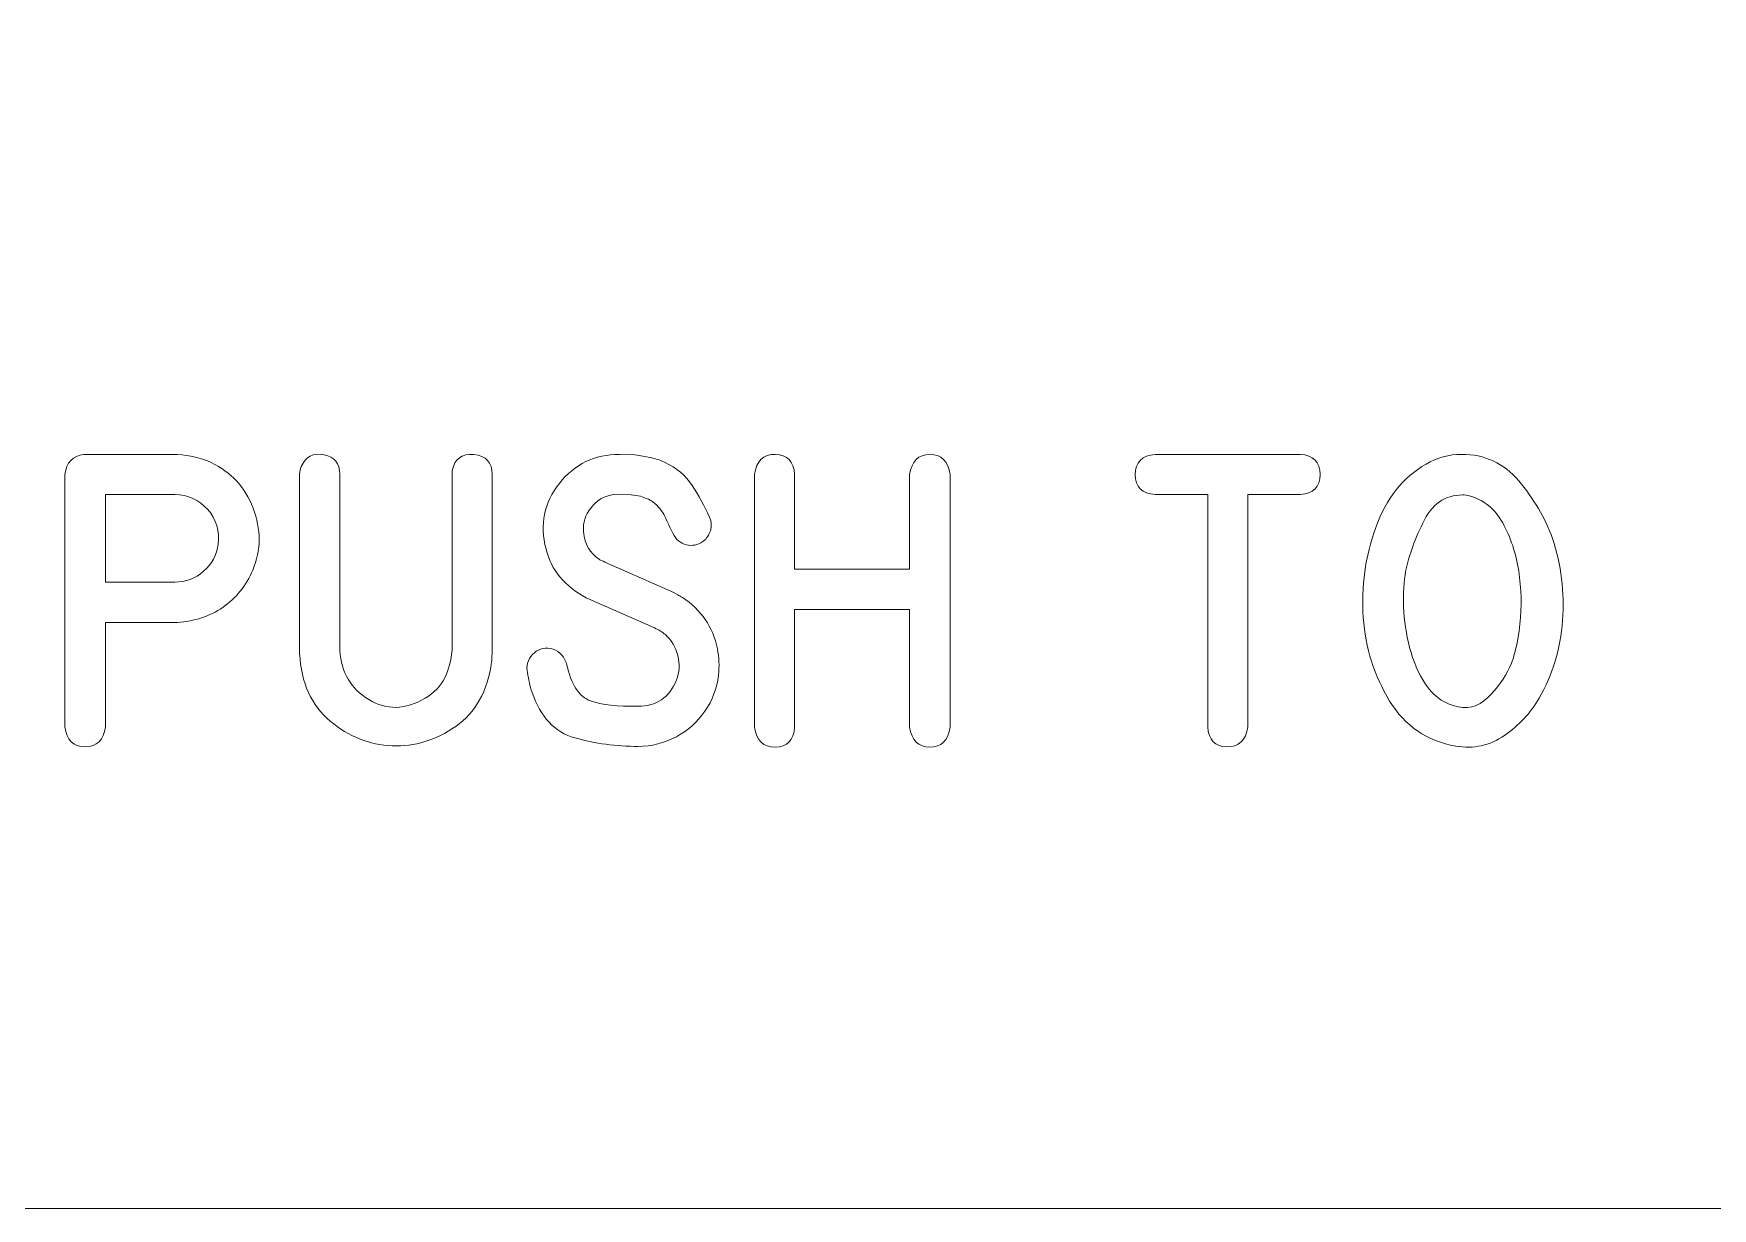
# Model space of a CAD drawing. Header units: millimetres. Extents: x -104 to 90, y -60 to 124.
# Drawn here: x -87.25 to -69.03, y 68.57 to 81.32 of the extents above; entities that cross this region are included whole.
import ezdxf

# ---------------------------------------------------------------- set-up
doc = ezdxf.new("R2010")
doc.units = ezdxf.units.MM
doc.header["$MEASUREMENT"] = 0
doc.layers.add('Cut', color=7, linetype='Continuous')
doc.layers.add('Engrave', color=7, linetype='Continuous')

msp = doc.modelspace()

# ---------------------------------------------------------------- linework, layer by layer
at = {"layer": 'Cut', "color": 250, "lineweight": 9}
msp.add_open_spline([(39.8308, 68.5664), (40.2289, 68.5666), (40.6106, 68.725), (40.8919, 69.0067), (40.8919, 69.0067), (41.1732, 69.2883), (41.3311, 69.6683), (41.3308, 70.0664), (41.3308, 70.0664), (41.3308, 70.0664), (41.3308, 74.5539), (41.3308, 74.5539), (41.3308, 74.5539), (41.3306, 74.9519), (41.1722, 75.3336), (40.8905, 75.6149), (40.8905, 75.6149), (40.6089, 75.8962), (40.2289, 76.0541), (39.8308, 76.0539), (39.8308, 76.0539), (39.8308, 76.0539), (37.3683, 76.0539), (37.3683, 76.0539), (37.3683, 76.0539), (35.2247, 76.0539), (33.244, 77.1975), (32.1722, 79.0539), (32.1722, 79.0539), (31.1004, 80.9103), (31.1004, 83.1975), (32.1722, 85.0539), (32.1722, 85.0539), (33.244, 86.9103), (35.2247, 88.0539), (37.3683, 88.0539), (37.3683, 88.0539), (37.3683, 88.0539), (39.8308, 88.0539), (39.8308, 88.0539), (39.8308, 88.0539), (40.2289, 88.0541), (40.6106, 88.2125), (40.8919, 88.4942), (40.8919, 88.4942), (41.1732, 88.7758), (41.3311, 89.1558), (41.3308, 89.5539), (41.3308, 89.5539), (41.3308, 89.5539), (41.3308, 103.1289), (41.3308, 103.1289), (41.3308, 103.1289), (41.3306, 103.5269), (41.1722, 103.9086), (40.8905, 104.1899), (40.8905, 104.1899), (40.6089, 104.4712), (40.2289, 104.6291), (39.8308, 104.6289), (39.8308, 104.6289), (39.8308, 104.6289), (37.3683, 104.6289), (37.3683, 104.6289), (37.3683, 104.6289), (35.2247, 104.6289), (33.244, 105.7725), (32.1722, 107.6289), (32.1722, 107.6289), (31.1004, 109.4853), (31.1004, 111.7725), (32.1722, 113.6289), (32.1722, 113.6289), (33.244, 115.4853), (35.2247, 116.6289), (37.3683, 116.6289), (37.3683, 116.6289), (37.3683, 116.6289), (39.8308, 116.6289), (39.8308, 116.6289), (39.8308, 116.6289), (40.2289, 116.6291), (40.6106, 116.7875), (40.8919, 117.0692), (40.8919, 117.0692), (41.1732, 117.3508), (41.3311, 117.7308), (41.3308, 118.1289), (41.3308, 118.1289), (41.3308, 118.1289), (41.3308, 122.6164), (41.3308, 122.6164), (41.3308, 122.6164), (41.3306, 123.0144), (41.1722, 123.3961), (40.8905, 123.6774), (40.8905, 123.6774), (40.6089, 123.9587), (40.2289, 124.1166), (39.8308, 124.1164), (39.8308, 124.1164), (39.8308, 124.1164), (-101.6192, 124.1164), (-101.6192, 124.1164), (-101.6192, 124.1164), (-102.0172, 124.1161), (-102.3989, 123.9577), (-102.6802, 123.6761), (-102.6802, 123.6761), (-102.9615, 123.3944), (-103.1194, 123.0144), (-103.1192, 122.6164), (-103.1192, 122.6164), (-103.1192, 122.6164), (-103.1192, 118.1289), (-103.1192, 118.1289), (-103.1192, 118.1289), (-103.1189, 117.7308), (-102.9605, 117.3491), (-102.6789, 117.0678), (-102.6789, 117.0678), (-102.3972, 116.7865), (-102.0172, 116.6286), (-101.6192, 116.6289), (-101.6192, 116.6289), (-101.6192, 116.6289), (-99.1567, 116.6289), (-99.1567, 116.6289), (-99.1567, 116.6289), (-97.0131, 116.6289), (-95.0323, 115.4853), (-93.9605, 113.6289), (-93.9605, 113.6289), (-92.8887, 111.7725), (-92.8887, 109.4853), (-93.9605, 107.6289), (-93.9605, 107.6289), (-95.0323, 105.7725), (-97.0131, 104.6289), (-99.1567, 104.6289), (-99.1567, 104.6289), (-99.1567, 104.6289), (-101.6192, 104.6289), (-101.6192, 104.6289), (-101.6192, 104.6289), (-102.0172, 104.6286), (-102.3989, 104.4702), (-102.6802, 104.1886), (-102.6802, 104.1886), (-102.9615, 103.9069), (-103.1194, 103.5269), (-103.1192, 103.1289), (-103.1192, 103.1289), (-103.1192, 103.1289), (-103.1192, 89.5539), (-103.1192, 89.5539), (-103.1192, 89.5539), (-103.1189, 89.1558), (-102.9605, 88.7741), (-102.6789, 88.4928), (-102.6789, 88.4928), (-102.3972, 88.2115), (-102.0172, 88.0536), (-101.6192, 88.0539), (-101.6192, 88.0539), (-101.6192, 88.0539), (-99.1567, 88.0539), (-99.1567, 88.0539), (-99.1567, 88.0539), (-97.0131, 88.0539), (-95.0323, 86.9103), (-93.9605, 85.0539), (-93.9605, 85.0539), (-92.8887, 83.1975), (-92.8887, 80.9103), (-93.9605, 79.0539), (-93.9605, 79.0539), (-95.0323, 77.1975), (-97.0131, 76.0539), (-99.1567, 76.0539), (-99.1567, 76.0539), (-99.1567, 76.0539), (-101.6192, 76.0539), (-101.6192, 76.0539), (-101.6192, 76.0539), (-102.0172, 76.0536), (-102.3989, 75.8952), (-102.6802, 75.6136), (-102.6802, 75.6136), (-102.9615, 75.3319), (-103.1194, 74.9519), (-103.1192, 74.5539), (-103.1192, 74.5539), (-103.1192, 74.5539), (-103.1192, 70.0664), (-103.1192, 70.0664), (-103.1192, 70.0664), (-103.1189, 69.6683), (-102.9605, 69.2866), (-102.6789, 69.0053), (-102.6789, 69.0053), (-102.3972, 68.724), (-102.0172, 68.5661), (-101.6192, 68.5664), (-101.6192, 68.5664), (-101.6192, 68.5664), (39.8308, 68.5664), (39.8308, 68.5664)], degree=3, knots=[0, 0, 0, 0, 0.0188679, 0.0188679, 0.0188679, 0.0188679, 0.0377358, 0.0377358, 0.0377358, 0.0377358, 0.0566038, 0.0566038, 0.0566038, 0.0566038, 0.0754717, 0.0754717, 0.0754717, 0.0754717, 0.0943396, 0.0943396, 0.0943396, 0.0943396, 0.1132075, 0.1132075, 0.1132075, 0.1132075, 0.1320755, 0.1320755, 0.1320755, 0.1320755, 0.1509434, 0.1509434, 0.1509434, 0.1509434, 0.1698113, 0.1698113, 0.1698113, 0.1698113, 0.1886792, 0.1886792, 0.1886792, 0.1886792, 0.2075472, 0.2075472, 0.2075472, 0.2075472, 0.2264151, 0.2264151, 0.2264151, 0.2264151, 0.245283, 0.245283, 0.245283, 0.245283, 0.2641509, 0.2641509, 0.2641509, 0.2641509, 0.2830189, 0.2830189, 0.2830189, 0.2830189, 0.3018868, 0.3018868, 0.3018868, 0.3018868, 0.3207547, 0.3207547, 0.3207547, 0.3207547, 0.3396226, 0.3396226, 0.3396226, 0.3396226, 0.3584906, 0.3584906, 0.3584906, 0.3584906, 0.3773585, 0.3773585, 0.3773585, 0.3773585, 0.3962264, 0.3962264, 0.3962264, 0.3962264, 0.4150943, 0.4150943, 0.4150943, 0.4150943, 0.4339623, 0.4339623, 0.4339623, 0.4339623, 0.4528302, 0.4528302, 0.4528302, 0.4528302, 0.4716981, 0.4716981, 0.4716981, 0.4716981, 0.490566, 0.490566, 0.490566, 0.490566, 0.509434, 0.509434, 0.509434, 0.509434, 0.5283019, 0.5283019, 0.5283019, 0.5283019, 0.5471698, 0.5471698, 0.5471698, 0.5471698, 0.5660377, 0.5660377, 0.5660377, 0.5660377, 0.5849057, 0.5849057, 0.5849057, 0.5849057, 0.6037736, 0.6037736, 0.6037736, 0.6037736, 0.6226415, 0.6226415, 0.6226415, 0.6226415, 0.6415094, 0.6415094, 0.6415094, 0.6415094, 0.6603774, 0.6603774, 0.6603774, 0.6603774, 0.6792453, 0.6792453, 0.6792453, 0.6792453, 0.6981132, 0.6981132, 0.6981132, 0.6981132, 0.7169811, 0.7169811, 0.7169811, 0.7169811, 0.7358491, 0.7358491, 0.7358491, 0.7358491, 0.754717, 0.754717, 0.754717, 0.754717, 0.7735849, 0.7735849, 0.7735849, 0.7735849, 0.7924528, 0.7924528, 0.7924528, 0.7924528, 0.8113208, 0.8113208, 0.8113208, 0.8113208, 0.8301887, 0.8301887, 0.8301887, 0.8301887, 0.8490566, 0.8490566, 0.8490566, 0.8490566, 0.8679245, 0.8679245, 0.8679245, 0.8679245, 0.8867925, 0.8867925, 0.8867925, 0.8867925, 0.9056604, 0.9056604, 0.9056604, 0.9056604, 0.9245283, 0.9245283, 0.9245283, 0.9245283, 0.9433962, 0.9433962, 0.9433962, 0.9433962, 0.9622642, 0.9622642, 0.9622642, 0.9622642, 1, 1, 1, 1], dxfattribs=at)
at = {"layer": 'Engrave', "color": 240, "lineweight": 9}
for points, knots in [([(-85.7175, 76.7517), (-85.7175, 76.7517), (-85.6879, 76.7517), (-85.6879, 76.7517), (-85.6879, 76.7517), (-85.5556, 76.7422), (-85.4339, 76.7125), (-85.3222, 76.6617), (-85.3222, 76.6617), (-85.1084, 76.5617), (-84.9571, 76.3966), (-84.8682, 76.167), (-84.8682, 76.167), (-84.7793, 75.9378), (-84.7803, 75.714), (-84.8708, 75.496), (-84.8708, 75.496), (-84.9444, 75.3235), (-85.0529, 75.188), (-85.1968, 75.0906), (-85.1968, 75.0906), (-85.3402, 74.9928), (-85.5042, 74.9382), (-85.6879, 74.9271), (-85.6879, 74.9271), (-85.6879, 74.9271), (-85.7175, 74.9255), (-85.7175, 74.9255), (-85.7175, 74.9255), (-85.7175, 74.9255), (-86.471, 74.9255), (-86.471, 74.9255), (-86.471, 74.9255), (-86.471, 74.9255), (-86.471, 73.7952), (-86.471, 73.7952), (-86.471, 73.7952), (-86.4895, 73.6497), (-86.5631, 73.5767), (-86.6912, 73.5767), (-86.6912, 73.5767), (-86.8192, 73.5767), (-86.8922, 73.6497), (-86.9097, 73.7952), (-86.9097, 73.7952), (-86.9097, 73.7952), (-86.9097, 76.5347), (-86.9097, 76.5347), (-86.9097, 76.5347), (-86.8944, 76.6628), (-86.8261, 76.7353), (-86.7049, 76.7517), (-86.7049, 76.7517), (-86.7049, 76.7517), (-86.6912, 76.7517), (-86.6912, 76.7517), (-86.6912, 76.7517), (-86.6912, 76.7517), (-85.7175, 76.7517), (-85.7175, 76.7517)], [0, 0, 0, 0, 0.0625, 0.0625, 0.0625, 0.0625, 0.125, 0.125, 0.125, 0.125, 0.1875, 0.1875, 0.1875, 0.1875, 0.25, 0.25, 0.25, 0.25, 0.3125, 0.3125, 0.3125, 0.3125, 0.375, 0.375, 0.375, 0.375, 0.4375, 0.4375, 0.4375, 0.4375, 0.5, 0.5, 0.5, 0.5, 0.5625, 0.5625, 0.5625, 0.5625, 0.625, 0.625, 0.625, 0.625, 0.6875, 0.6875, 0.6875, 0.6875, 0.75, 0.75, 0.75, 0.75, 0.8125, 0.8125, 0.8125, 0.8125, 0.875, 0.875, 0.875, 0.875, 1, 1, 1, 1]), ([(-82.2731, 74.6234), (-82.2731, 74.6234), (-82.2731, 74.5922), (-82.2731, 74.5922), (-82.2731, 74.5922), (-82.2763, 74.5403), (-82.2784, 74.5096), (-82.2789, 74.499), (-82.2789, 74.499), (-82.3223, 74.1831), (-82.4525, 73.9498), (-82.6684, 73.799), (-82.6684, 73.799), (-82.8843, 73.6487), (-83.115, 73.5783), (-83.3595, 73.5883), (-83.3595, 73.5883), (-83.6045, 73.5984), (-83.8289, 73.6873), (-84.0315, 73.8556), (-84.0315, 73.8556), (-84.2347, 74.0244), (-84.3453, 74.2699), (-84.3628, 74.5922), (-84.3628, 74.5922), (-84.3628, 74.5922), (-84.3628, 74.6234), (-84.3628, 74.6234), (-84.3628, 74.6234), (-84.3628, 74.6234), (-84.3628, 76.5347), (-84.3628, 76.5347), (-84.3628, 76.5347), (-84.3628, 76.5654), (-84.357, 76.5935), (-84.3459, 76.6184), (-84.3459, 76.6184), (-84.2961, 76.7268), (-84.2136, 76.7697), (-84.0982, 76.7469), (-84.0982, 76.7469), (-83.9834, 76.7242), (-83.9257, 76.6533), (-83.9257, 76.5347), (-83.9257, 76.5347), (-83.9257, 76.5347), (-83.9257, 74.6234), (-83.9257, 74.6234), (-83.9257, 74.6234), (-83.9104, 74.3853), (-83.8056, 74.2075), (-83.6119, 74.09), (-83.6119, 74.09), (-83.4177, 73.972), (-83.214, 73.9773), (-83.0002, 74.1053), (-83.0002, 74.1053), (-82.9039, 74.162), (-82.8335, 74.2355), (-82.7885, 74.3255), (-82.7885, 74.3255), (-82.7435, 74.4154), (-82.7171, 74.5149), (-82.7086, 74.6234), (-82.7086, 74.6234), (-82.7086, 74.6234), (-82.7086, 76.5347), (-82.7086, 76.5347), (-82.7086, 76.5347), (-82.7086, 76.5533), (-82.7076, 76.567), (-82.7054, 76.5765), (-82.7054, 76.5765), (-82.6816, 76.7035), (-82.6038, 76.7612), (-82.4716, 76.7485), (-82.4716, 76.7485), (-82.3393, 76.7364), (-82.2731, 76.6649), (-82.2731, 76.5347), (-82.2731, 76.5347), (-82.2731, 76.5347), (-82.2731, 74.6234), (-82.2731, 74.6234)], [0, 0, 0, 0, 0.0454545, 0.0454545, 0.0454545, 0.0454545, 0.0909091, 0.0909091, 0.0909091, 0.0909091, 0.1363636, 0.1363636, 0.1363636, 0.1363636, 0.1818182, 0.1818182, 0.1818182, 0.1818182, 0.2272727, 0.2272727, 0.2272727, 0.2272727, 0.2727273, 0.2727273, 0.2727273, 0.2727273, 0.3181818, 0.3181818, 0.3181818, 0.3181818, 0.3636364, 0.3636364, 0.3636364, 0.3636364, 0.4090909, 0.4090909, 0.4090909, 0.4090909, 0.4545455, 0.4545455, 0.4545455, 0.4545455, 0.5, 0.5, 0.5, 0.5, 0.5454545, 0.5454545, 0.5454545, 0.5454545, 0.5909091, 0.5909091, 0.5909091, 0.5909091, 0.6363636, 0.6363636, 0.6363636, 0.6363636, 0.6818182, 0.6818182, 0.6818182, 0.6818182, 0.7272727, 0.7272727, 0.7272727, 0.7272727, 0.7727273, 0.7727273, 0.7727273, 0.7727273, 0.8181818, 0.8181818, 0.8181818, 0.8181818, 0.8636364, 0.8636364, 0.8636364, 0.8636364, 0.9090909, 0.9090909, 0.9090909, 0.9090909, 1, 1, 1, 1]), ([(-80.3353, 75.2663), (-80.3353, 75.2663), (-80.3105, 75.2557), (-80.3105, 75.2557), (-80.3105, 75.2557), (-80.3105, 75.2557), (-80.2824, 75.242), (-80.2824, 75.242), (-80.2824, 75.242), (-80.2824, 75.242), (-80.2576, 75.2277), (-80.2576, 75.2277), (-80.2576, 75.2277), (-80.2507, 75.2224), (-80.2422, 75.2176), (-80.2337, 75.2129), (-80.2337, 75.2129), (-80.2247, 75.2087), (-80.2163, 75.2034), (-80.2078, 75.1986), (-80.2078, 75.1986), (-80.0036, 75.0642), (-79.8766, 74.8779), (-79.8284, 74.6403), (-79.8284, 74.6403), (-79.8099, 74.5472), (-79.8056, 74.4514), (-79.8157, 74.3535), (-79.8157, 74.3535), (-79.8326, 74.2128), (-79.8818, 74.0831), (-79.9639, 73.9635), (-79.9639, 73.9635), (-80.0459, 73.8439), (-80.1491, 73.7519), (-80.2729, 73.6868), (-80.2729, 73.6868), (-80.4063, 73.6164), (-80.5444, 73.5815), (-80.6872, 73.5815), (-80.6872, 73.5815), (-80.927, 73.5815), (-81.1556, 73.6122), (-81.3741, 73.6735), (-81.3741, 73.6735), (-81.5921, 73.7349), (-81.7477, 73.8995), (-81.8403, 74.1673), (-81.8403, 74.1673), (-81.853, 74.2016), (-81.862, 74.2366), (-81.8683, 74.2726), (-81.8683, 74.2726), (-81.8747, 74.3091), (-81.8821, 74.3451), (-81.89, 74.3816), (-81.89, 74.3816), (-81.9054, 74.4556), (-81.8874, 74.5213), (-81.835, 74.5784), (-81.835, 74.5784), (-81.7831, 74.635), (-81.7181, 74.6567), (-81.6408, 74.6435), (-81.6408, 74.6435), (-81.5588, 74.6266), (-81.5022, 74.5763), (-81.4699, 74.4916), (-81.4699, 74.4916), (-81.4699, 74.4916), (-81.4651, 74.4773), (-81.4651, 74.4773), (-81.4651, 74.4773), (-81.4159, 74.253), (-81.3291, 74.1191), (-81.2058, 74.0757), (-81.2058, 74.0757), (-81.082, 74.0323), (-80.9105, 74.0127), (-80.6904, 74.017), (-80.6904, 74.017), (-80.4877, 74.017), (-80.3486, 74.1122), (-80.2729, 74.3022), (-80.2729, 74.3022), (-80.2401, 74.3869), (-80.2348, 74.4752), (-80.2576, 74.5668), (-80.2576, 74.5668), (-80.2803, 74.6578), (-80.3253, 74.7345), (-80.3925, 74.7954), (-80.3925, 74.7954), (-80.4227, 74.8213), (-80.4618, 74.8451), (-80.5105, 74.8679), (-80.5105, 74.8679), (-80.5105, 74.8679), (-81.228, 75.1827), (-81.228, 75.1827), (-81.228, 75.1827), (-81.228, 75.1827), (-81.2513, 75.1954), (-81.2513, 75.1954), (-81.2513, 75.1954), (-81.4863, 75.3192), (-81.6318, 75.4955), (-81.6884, 75.7241), (-81.6884, 75.7241), (-81.7577, 75.9886), (-81.7096, 76.2257), (-81.5434, 76.4363), (-81.5434, 76.4363), (-81.3778, 76.6464), (-81.1598, 76.7517), (-80.8904, 76.7517), (-80.8904, 76.7517), (-80.8904, 76.7517), (-80.7195, 76.7469), (-80.7195, 76.7469), (-80.7195, 76.7469), (-80.664, 76.7369), (-80.61, 76.7268), (-80.5587, 76.7168), (-80.5587, 76.7168), (-80.5068, 76.7073), (-80.4544, 76.6903), (-80.402, 76.6665), (-80.402, 76.6665), (-80.2718, 76.6057), (-80.1718, 76.5215), (-80.1025, 76.4152), (-80.1025, 76.4152), (-80.0332, 76.3088), (-79.9707, 76.1934), (-79.9152, 76.0696), (-79.9152, 76.0696), (-79.9099, 76.058), (-79.9051, 76.0447), (-79.9009, 76.0294), (-79.9009, 76.0294), (-79.8898, 75.9786), (-79.8951, 75.9326), (-79.9168, 75.8913), (-79.9168, 75.8913), (-79.9289, 75.8653), (-79.9422, 75.8458), (-79.9554, 75.8325), (-79.9554, 75.8325), (-79.9686, 75.8188), (-79.9797, 75.8098), (-79.9877, 75.8045), (-79.9877, 75.8045), (-80.0417, 75.7664), (-80.1004, 75.7548), (-80.1644, 75.7706), (-80.1644, 75.7706), (-80.229, 75.7849), (-80.2777, 75.8262), (-80.3121, 75.8945), (-80.3121, 75.8945), (-80.339, 75.9542), (-80.3676, 76.0156), (-80.3978, 76.0781), (-80.3978, 76.0781), (-80.4285, 76.1405), (-80.4713, 76.1924), (-80.5258, 76.2342), (-80.5258, 76.2342), (-80.5486, 76.2506), (-80.5708, 76.2628), (-80.592, 76.2702), (-80.592, 76.2702), (-80.6132, 76.2781), (-80.6364, 76.2866), (-80.6624, 76.2961), (-80.6624, 76.2961), (-80.6624, 76.2961), (-80.7629, 76.313), (-80.7629, 76.313), (-80.7629, 76.313), (-80.7629, 76.313), (-80.9058, 76.3178), (-80.9058, 76.3178), (-80.9058, 76.3178), (-81.0444, 76.3157), (-81.1503, 76.2559), (-81.2233, 76.1379), (-81.2233, 76.1379), (-81.273, 76.0622), (-81.2915, 75.9781), (-81.2794, 75.8849), (-81.2794, 75.8849), (-81.2651, 75.7706), (-81.2111, 75.6817), (-81.118, 75.6182), (-81.118, 75.6182), (-81.1137, 75.6156), (-81.1095, 75.6119), (-81.1042, 75.6082), (-81.1042, 75.6082), (-81.0989, 75.605), (-81.0931, 75.6013), (-81.0873, 75.5981), (-81.0873, 75.5981), (-81.0873, 75.5981), (-81.0698, 75.5907), (-81.0698, 75.5907), (-81.0698, 75.5907), (-81.0698, 75.5907), (-81.0513, 75.5828), (-81.0513, 75.5828), (-81.0513, 75.5828), (-81.0513, 75.5828), (-80.3353, 75.2663), (-80.3353, 75.2663)], [0, 0, 0, 0, 0.0181818, 0.0181818, 0.0181818, 0.0181818, 0.0363636, 0.0363636, 0.0363636, 0.0363636, 0.0545455, 0.0545455, 0.0545455, 0.0545455, 0.0727273, 0.0727273, 0.0727273, 0.0727273, 0.0909091, 0.0909091, 0.0909091, 0.0909091, 0.1090909, 0.1090909, 0.1090909, 0.1090909, 0.1272727, 0.1272727, 0.1272727, 0.1272727, 0.1454545, 0.1454545, 0.1454545, 0.1454545, 0.1636364, 0.1636364, 0.1636364, 0.1636364, 0.1818182, 0.1818182, 0.1818182, 0.1818182, 0.2, 0.2, 0.2, 0.2, 0.2181818, 0.2181818, 0.2181818, 0.2181818, 0.2363636, 0.2363636, 0.2363636, 0.2363636, 0.2545455, 0.2545455, 0.2545455, 0.2545455, 0.2727273, 0.2727273, 0.2727273, 0.2727273, 0.2909091, 0.2909091, 0.2909091, 0.2909091, 0.3090909, 0.3090909, 0.3090909, 0.3090909, 0.3272727, 0.3272727, 0.3272727, 0.3272727, 0.3454545, 0.3454545, 0.3454545, 0.3454545, 0.3636364, 0.3636364, 0.3636364, 0.3636364, 0.3818182, 0.3818182, 0.3818182, 0.3818182, 0.4, 0.4, 0.4, 0.4, 0.4181818, 0.4181818, 0.4181818, 0.4181818, 0.4363636, 0.4363636, 0.4363636, 0.4363636, 0.4545455, 0.4545455, 0.4545455, 0.4545455, 0.4727273, 0.4727273, 0.4727273, 0.4727273, 0.4909091, 0.4909091, 0.4909091, 0.4909091, 0.5090909, 0.5090909, 0.5090909, 0.5090909, 0.5272727, 0.5272727, 0.5272727, 0.5272727, 0.5454545, 0.5454545, 0.5454545, 0.5454545, 0.5636364, 0.5636364, 0.5636364, 0.5636364, 0.5818182, 0.5818182, 0.5818182, 0.5818182, 0.6, 0.6, 0.6, 0.6, 0.6181818, 0.6181818, 0.6181818, 0.6181818, 0.6363636, 0.6363636, 0.6363636, 0.6363636, 0.6545455, 0.6545455, 0.6545455, 0.6545455, 0.6727273, 0.6727273, 0.6727273, 0.6727273, 0.6909091, 0.6909091, 0.6909091, 0.6909091, 0.7090909, 0.7090909, 0.7090909, 0.7090909, 0.7272727, 0.7272727, 0.7272727, 0.7272727, 0.7454545, 0.7454545, 0.7454545, 0.7454545, 0.7636364, 0.7636364, 0.7636364, 0.7636364, 0.7818182, 0.7818182, 0.7818182, 0.7818182, 0.8, 0.8, 0.8, 0.8, 0.8181818, 0.8181818, 0.8181818, 0.8181818, 0.8363636, 0.8363636, 0.8363636, 0.8363636, 0.8545455, 0.8545455, 0.8545455, 0.8545455, 0.8727273, 0.8727273, 0.8727273, 0.8727273, 0.8909091, 0.8909091, 0.8909091, 0.8909091, 0.9090909, 0.9090909, 0.9090909, 0.9090909, 0.9272727, 0.9272727, 0.9272727, 0.9272727, 0.9454545, 0.9454545, 0.9454545, 0.9454545, 0.9636364, 0.9636364, 0.9636364, 0.9636364, 1, 1, 1, 1]), ([(-79.4268, 73.7905), (-79.4268, 73.7905), (-79.4268, 76.5316), (-79.4268, 76.5316), (-79.4268, 76.5316), (-79.4051, 76.6803), (-79.3294, 76.7533), (-79.2003, 76.7512), (-79.2003, 76.7512), (-79.0712, 76.7485), (-79.0008, 76.675), (-78.9897, 76.5316), (-78.9897, 76.5316), (-78.9897, 76.5316), (-78.9897, 75.5066), (-78.9897, 75.5066), (-78.9897, 75.5066), (-78.9897, 75.5066), (-77.7414, 75.5066), (-77.7414, 75.5066), (-77.7414, 75.5066), (-77.7414, 75.5066), (-77.7414, 76.5316), (-77.7414, 76.5316), (-77.7414, 76.5316), (-77.7197, 76.6771), (-77.6467, 76.7506), (-77.5223, 76.7512), (-77.5223, 76.7512), (-77.398, 76.7517), (-77.3239, 76.6781), (-77.3011, 76.5316), (-77.3011, 76.5316), (-77.3011, 76.5316), (-77.3011, 73.7905), (-77.3011, 73.7905), (-77.3011, 73.7905), (-77.3239, 73.645), (-77.398, 73.5725), (-77.5223, 73.573), (-77.5223, 73.573), (-77.6467, 73.5735), (-77.7197, 73.646), (-77.7414, 73.7905), (-77.7414, 73.7905), (-77.7414, 73.7905), (-77.7414, 75.0663), (-77.7414, 75.0663), (-77.7414, 75.0663), (-77.7414, 75.0663), (-78.9897, 75.0663), (-78.9897, 75.0663), (-78.9897, 75.0663), (-78.9897, 75.0663), (-78.9897, 73.7905), (-78.9897, 73.7905), (-78.9897, 73.7905), (-79.0008, 73.6481), (-79.0712, 73.5756), (-79.2003, 73.5735), (-79.2003, 73.5735), (-79.3294, 73.5714), (-79.4051, 73.6439), (-79.4268, 73.7905)], [0, 0, 0, 0, 0.0588235, 0.0588235, 0.0588235, 0.0588235, 0.1176471, 0.1176471, 0.1176471, 0.1176471, 0.1764706, 0.1764706, 0.1764706, 0.1764706, 0.2352941, 0.2352941, 0.2352941, 0.2352941, 0.2941176, 0.2941176, 0.2941176, 0.2941176, 0.3529412, 0.3529412, 0.3529412, 0.3529412, 0.4117647, 0.4117647, 0.4117647, 0.4117647, 0.4705882, 0.4705882, 0.4705882, 0.4705882, 0.5294118, 0.5294118, 0.5294118, 0.5294118, 0.5882353, 0.5882353, 0.5882353, 0.5882353, 0.6470588, 0.6470588, 0.6470588, 0.6470588, 0.7058824, 0.7058824, 0.7058824, 0.7058824, 0.7647059, 0.7647059, 0.7647059, 0.7647059, 0.8235294, 0.8235294, 0.8235294, 0.8235294, 0.8823529, 0.8823529, 0.8823529, 0.8823529, 1, 1, 1, 1]), ([(-74.5066, 73.7937), (-74.5066, 73.7937), (-74.5066, 76.3146), (-74.5066, 76.3146), (-74.5066, 76.3146), (-74.5066, 76.3146), (-75.0754, 76.3146), (-75.0754, 76.3146), (-75.0754, 76.3146), (-75.2199, 76.3257), (-75.2924, 76.3987), (-75.2919, 76.5321), (-75.2919, 76.5321), (-75.2913, 76.666), (-75.2188, 76.7395), (-75.0754, 76.7517), (-75.0754, 76.7517), (-75.0754, 76.7517), (-73.5017, 76.7517), (-73.5017, 76.7517), (-73.5017, 76.7517), (-73.3594, 76.7406), (-73.2874, 76.667), (-73.2869, 76.5321), (-73.2869, 76.5321), (-73.2863, 76.3977), (-73.3583, 76.3247), (-73.5017, 76.3146), (-73.5017, 76.3146), (-73.5017, 76.3146), (-74.069, 76.3146), (-74.069, 76.3146), (-74.069, 76.3146), (-74.069, 76.3146), (-74.069, 73.7937), (-74.069, 73.7937), (-74.069, 73.7937), (-74.0928, 73.6471), (-74.169, 73.5746), (-74.2981, 73.5767), (-74.2981, 73.5767), (-74.4267, 73.5788), (-74.496, 73.6513), (-74.5066, 73.7937)], [0, 0, 0, 0, 0.0833333, 0.0833333, 0.0833333, 0.0833333, 0.1666667, 0.1666667, 0.1666667, 0.1666667, 0.25, 0.25, 0.25, 0.25, 0.3333333, 0.3333333, 0.3333333, 0.3333333, 0.4166667, 0.4166667, 0.4166667, 0.4166667, 0.5, 0.5, 0.5, 0.5, 0.5833333, 0.5833333, 0.5833333, 0.5833333, 0.6666667, 0.6666667, 0.6666667, 0.6666667, 0.75, 0.75, 0.75, 0.75, 0.8333333, 0.8333333, 0.8333333, 0.8333333, 1, 1, 1, 1]), ([(-70.7622, 75.8384), (-70.6675, 75.5521), (-70.6315, 75.2552), (-70.6548, 74.9472), (-70.6548, 74.9472), (-70.6781, 74.6393), (-70.7628, 74.3583), (-70.9083, 74.1038), (-70.9083, 74.1038), (-71.0004, 73.9455), (-71.1258, 73.8111), (-71.2851, 73.7005), (-71.2851, 73.7005), (-71.4443, 73.5899), (-71.62, 73.5513), (-71.8121, 73.5846), (-71.8121, 73.5846), (-72.1254, 73.6391), (-72.3651, 73.8027), (-72.5312, 74.0741), (-72.5312, 74.0741), (-72.6979, 74.3461), (-72.7932, 74.6488), (-72.8175, 74.9822), (-72.8175, 74.9822), (-72.8419, 75.3155), (-72.7969, 75.6399), (-72.6826, 75.9564), (-72.6826, 75.9564), (-72.5683, 76.2728), (-72.3862, 76.5025), (-72.136, 76.6464), (-72.136, 76.6464), (-72.0142, 76.7168), (-71.8862, 76.7517), (-71.7534, 76.7517), (-71.7534, 76.7517), (-71.4988, 76.7517), (-71.2914, 76.6559), (-71.13, 76.4644), (-71.13, 76.4644), (-70.9686, 76.2723), (-70.8464, 76.0638), (-70.7622, 75.8384)], [0, 0, 0, 0, 0.0833333, 0.0833333, 0.0833333, 0.0833333, 0.1666667, 0.1666667, 0.1666667, 0.1666667, 0.25, 0.25, 0.25, 0.25, 0.3333333, 0.3333333, 0.3333333, 0.3333333, 0.4166667, 0.4166667, 0.4166667, 0.4166667, 0.5, 0.5, 0.5, 0.5, 0.5833333, 0.5833333, 0.5833333, 0.5833333, 0.6666667, 0.6666667, 0.6666667, 0.6666667, 0.75, 0.75, 0.75, 0.75, 0.8333333, 0.8333333, 0.8333333, 0.8333333, 1, 1, 1, 1]), ([(-85.7175, 76.3146), (-85.7175, 76.3146), (-86.471, 76.3146), (-86.471, 76.3146), (-86.471, 76.3146), (-86.471, 76.3146), (-86.471, 75.3642), (-86.471, 75.3642), (-86.471, 75.3642), (-86.471, 75.3642), (-85.7175, 75.3642), (-85.7175, 75.3642), (-85.7175, 75.3642), (-85.5995, 75.3642), (-85.4958, 75.4034), (-85.4053, 75.4822), (-85.4053, 75.4822), (-85.3148, 75.5605), (-85.2619, 75.659), (-85.246, 75.7764), (-85.246, 75.7764), (-85.2275, 75.9193), (-85.2661, 76.0447), (-85.3608, 76.1527), (-85.3608, 76.1527), (-85.4561, 76.2606), (-85.5751, 76.3146), (-85.7175, 76.3146)], [0, 0, 0, 0, 0.125, 0.125, 0.125, 0.125, 0.25, 0.25, 0.25, 0.25, 0.375, 0.375, 0.375, 0.375, 0.5, 0.5, 0.5, 0.5, 0.625, 0.625, 0.625, 0.625, 0.75, 0.75, 0.75, 0.75, 1, 1, 1, 1]), ([(-71.7407, 76.3114), (-71.9306, 76.3114), (-72.0746, 76.2093), (-72.1725, 76.0045), (-72.1725, 76.0045), (-72.2704, 75.7997), (-72.3317, 75.6251), (-72.3577, 75.4806), (-72.3577, 75.4806), (-72.3773, 75.3748), (-72.3847, 75.2473), (-72.3794, 75.0975), (-72.3794, 75.0975), (-72.3741, 74.9478), (-72.3524, 74.7996), (-72.3143, 74.6536), (-72.3143, 74.6536), (-72.2762, 74.507), (-72.2185, 74.3752), (-72.1423, 74.2583), (-72.1423, 74.2583), (-72.0656, 74.1408), (-71.9656, 74.063), (-71.8417, 74.0249), (-71.8417, 74.0249), (-71.6967, 73.9794), (-71.5719, 74.008), (-71.4671, 74.1106), (-71.4671, 74.1106), (-71.3623, 74.2138), (-71.2829, 74.3228), (-71.229, 74.4387), (-71.229, 74.4387), (-71.1745, 74.5578), (-71.1369, 74.7134), (-71.1168, 74.907), (-71.1168, 74.907), (-71.0967, 75.1002), (-71.1014, 75.2933), (-71.1305, 75.4859), (-71.1305, 75.4859), (-71.1602, 75.6786), (-71.2178, 75.8521), (-71.3036, 76.0066), (-71.3036, 76.0066), (-71.3893, 76.1612), (-71.5115, 76.2596), (-71.6692, 76.3019), (-71.6692, 76.3019), (-71.6899, 76.3083), (-71.7137, 76.3114), (-71.7407, 76.3114)], [0, 0, 0, 0, 0.0714286, 0.0714286, 0.0714286, 0.0714286, 0.1428571, 0.1428571, 0.1428571, 0.1428571, 0.2142857, 0.2142857, 0.2142857, 0.2142857, 0.2857143, 0.2857143, 0.2857143, 0.2857143, 0.3571429, 0.3571429, 0.3571429, 0.3571429, 0.4285714, 0.4285714, 0.4285714, 0.4285714, 0.5, 0.5, 0.5, 0.5, 0.5714286, 0.5714286, 0.5714286, 0.5714286, 0.6428571, 0.6428571, 0.6428571, 0.6428571, 0.7142857, 0.7142857, 0.7142857, 0.7142857, 0.7857143, 0.7857143, 0.7857143, 0.7857143, 0.8571429, 0.8571429, 0.8571429, 0.8571429, 1, 1, 1, 1])]:
    msp.add_open_spline(points, degree=3, knots=knots, dxfattribs=at)

doc.saveas('drawing.dxf')
